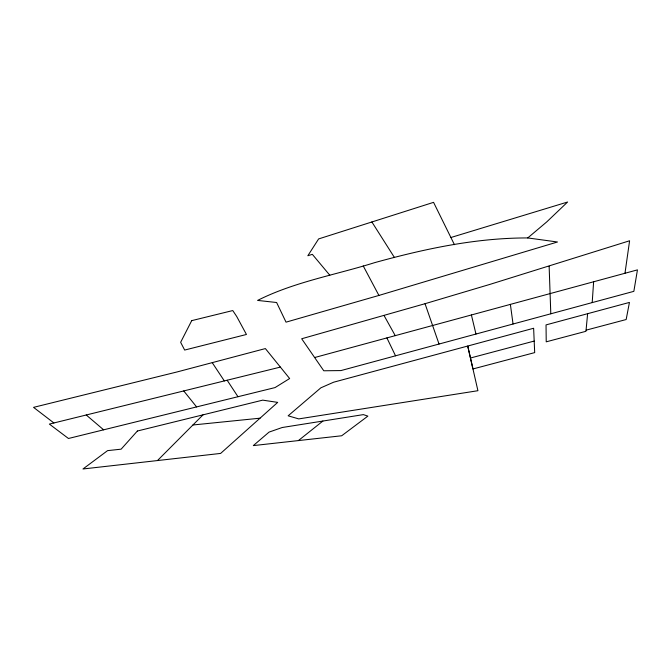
<?xml version="1.0" encoding="UTF-8"?>
<svg xmlns="http://www.w3.org/2000/svg" width="671" height="671" viewBox="0 0 671 671"><rect width="100%" height="100%" fill="white"/><g stroke="black" fill="none" stroke-linecap="round" stroke-linejoin="round"><path stroke-width="1.01" d="M624.978 273.273L629.599 240.772L489.931 284.387L425.037 303.703L301.682 338.763L323.774 370.778L340.935 370.577L592.199 302.596L593.625 281.778M587.62 313.701L585.959 331.298L546.228 341.833L546.035 324.907L629.44 302.42L626.16 319.53L586.077 330.166M157.467 460.566L203.036 414.837M527.742 237.937L557.475 241.996L378.914 295.441L286.031 322.155L276.62 302.512L257.597 300.415C294.259 281.904 335.659 274.884 374.653 262.646C424.584 248.882 475.714 237.878 527.742 237.937L546.756 221.9L567.591 202.021L450.895 237.509M298.385 440.587L322.902 421.044L363.355 414.619L367.876 416.121L341.698 435.764L253.303 445.603L269.063 432.107L282.197 427.511L322.902 421.044M454.426 244.68L433.567 202.348L318.624 238.926L307.83 255.752L312.334 254.334L329.796 275.211M314.649 357.534L637.45 269.876L633.852 291.34L592.199 302.596M470.438 358.012L534.183 341.069L533.63 328.262L333.621 382.21L320.855 387.83L288.144 415.81L298.738 418.905L477.92 390.707L467.729 346.043L472.954 368.958L534.686 352.611L534.183 341.069M53.898 422.965L33.55 407.364L176.959 371.977L265.38 348.576L289.646 378.536L275.035 387.586L68.467 438.49L49.369 424.089L280.377 367.096M192.921 424.986L260.038 418.184M86.24 414.988L103.628 429.826M183.753 390.941L196.603 406.92M212.288 362.734L224.34 380.935M227.15 380.231L237.979 396.72M371.86 221.925L394.481 257.572M384.055 315.538L395.244 335.643M363.237 265.926L378.914 295.441M386.899 337.916L395.529 355.815M425.037 303.703L439.035 344.038M471.403 314.967L475.965 334.049M510.379 304.391L513.047 324.009M550.799 313.802L549.138 266.244M191.713 320.637L180.642 342.319L184.659 350.061L246.45 334.477L236.67 316.418L232.762 310.556L191.713 320.637M137.379 431.017L121.132 449.167L107.57 450.635L82.978 468.979L220.625 453.42L277.702 402.382L262.705 400.142L137.379 431.017"/></g></svg>
